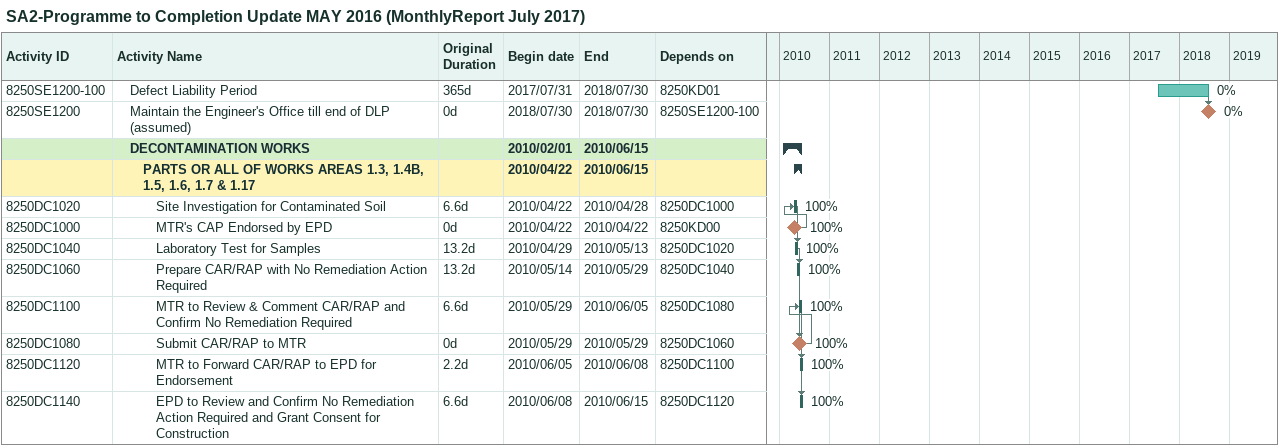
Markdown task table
SA2-Programme to Completion Update MAY 2016 (MonthlyReport July 2017)

| ID | Level | Task | Original duration | Start | Finish | Predecessors | % complete |
|---|---|---|---|---|---|---|---|
| 8250SE1200-100 | 2 | Defect Liability Period | 365d | 2017-07-31 | 2018-07-30 | 8250KD01 | 0 |
| 8250SE1200 | 2 | Maintain the Engineer's Office till end of DLP (assumed) | 0d | 2018-07-30 | 2018-07-30 | 8250SE1200-100 | 0 |
|  | 2 | **DECONTAMINATION WORKS** |  | 2010-02-01 | 2010-06-15 |  |  |
|  | 3 | **PARTS OR ALL OF WORKS AREAS 1.3, 1.4B, 1.5, 1.6, 1.7 & 1.17** |  | 2010-04-22 | 2010-06-15 |  |  |
| 8250DC1020 | 4 | Site Investigation for Contaminated Soil | 6.6d | 2010-04-22 | 2010-04-28 | 8250DC1000 | 100 |
| 8250DC1000 | 4 | MTR's CAP Endorsed by EPD | 0d | 2010-04-22 | 2010-04-22 | 8250KD00 | 100 |
| 8250DC1040 | 4 | Laboratory Test for Samples | 13.2d | 2010-04-29 | 2010-05-13 | 8250DC1020 | 100 |
| 8250DC1060 | 4 | Prepare CAR/RAP with No Remediation Action Required | 13.2d | 2010-05-14 | 2010-05-29 | 8250DC1040 | 100 |
| 8250DC1100 | 4 | MTR to Review & Comment CAR/RAP and Confirm No Remediation Required | 6.6d | 2010-05-29 | 2010-06-05 | 8250DC1080 | 100 |
| 8250DC1080 | 4 | Submit CAR/RAP to MTR | 0d | 2010-05-29 | 2010-05-29 | 8250DC1060 | 100 |
| 8250DC1120 | 4 | MTR to Forward CAR/RAP to EPD for Endorsement | 2.2d | 2010-06-05 | 2010-06-08 | 8250DC1100 | 100 |
| 8250DC1140 | 4 | EPD to Review and Confirm No Remediation Action Required and Grant Consent for Construction | 6.6d | 2010-06-08 | 2010-06-15 | 8250DC1120 | 100 |
